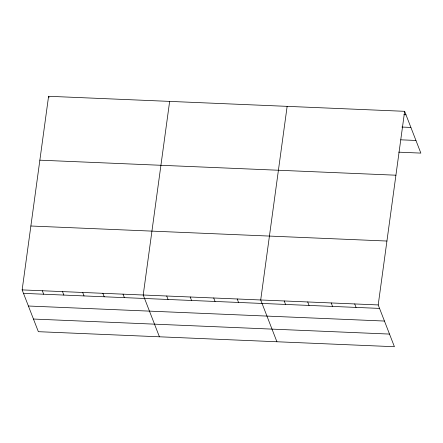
<?xml version="1.0" encoding="UTF-8"?>
<svg xmlns="http://www.w3.org/2000/svg" width="443" height="443" viewBox="0 0 443 443"><rect width="100%" height="100%" fill="white"/><g stroke="black" fill="none" stroke-linecap="round" stroke-linejoin="round"><path stroke-width="0.66" d="M404.642 111.315L378.206 304.934L394.414 346.719L38.358 331.685L22.15 289.899L48.586 96.281L404.642 111.315L420.85 153.101L398.733 152.165M169.647 101.392L143.211 295.01L159.419 336.796M287.142 106.353L260.705 299.972L276.914 341.758M403.916 114.704L405.987 114.787M401.906 127.052L410.894 127.434M400.738 139.816L415.944 140.459M39.864 160.178L395.92 175.206M30.872 226.008L386.927 241.036M22.15 289.899L378.206 304.934M23.496 293.371L379.551 308.406M28.402 306.019L384.458 321.048M33.452 319.043L389.508 334.077M354.705 303.937L356.056 307.414M331.209 302.946L332.555 306.423M307.708 301.954L309.053 305.432M284.207 300.963L285.558 304.435M237.21 298.981L238.555 302.453M213.709 297.984L215.054 301.461M190.208 296.993L191.559 300.47M166.706 296.002L168.058 299.479M48.586 96.281L49.035 97.438M123.032 294.158L124.378 297.635M102.854 293.305L104.205 296.782M82.68 292.452L84.026 295.93M62.502 291.605L63.853 295.077M42.329 290.752L43.674 294.224"/></g></svg>
